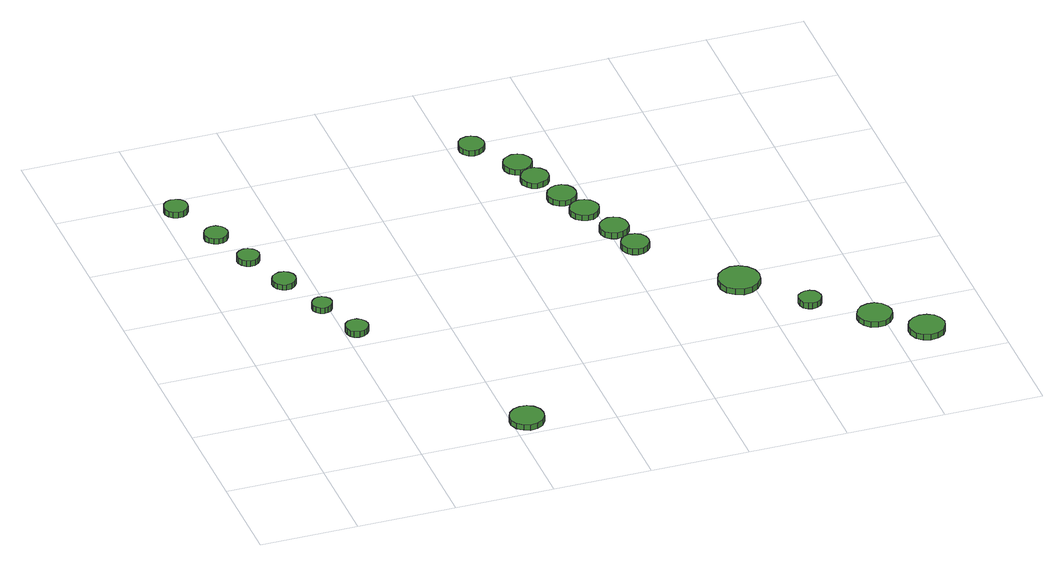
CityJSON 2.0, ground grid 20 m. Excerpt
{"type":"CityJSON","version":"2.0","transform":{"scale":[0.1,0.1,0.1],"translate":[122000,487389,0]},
"CityObjects":{
"tree1":{"type":"SolitaryVegetationObject","attributes":{"function":"something"},"geometry":[{"type":"MultiSurface","lod":"1","boundaries":[[[0,1,2,3,4,5,6,7,8,9,10,11,12,13,14]],[[15,16,17,18,19,20,21,22,23,24,25,26,27,28,29]],[[0,29,28,1]],[[1,28,27,2]],[[2,27,26,3]],[[3,26,25,4]],[[4,25,24,5]],[[5,24,23,6]],[[6,23,22,7]],[[7,22,21,8]],[[8,21,20,9]],[[9,20,19,10]],[[10,19,18,11]],[[11,18,17,12]],[[12,17,16,13]],[[13,16,15,14]],[[14,15,29,0]]]}]},
"tree2":{"type":"SolitaryVegetationObject","attributes":{"function":"something"},"geometry":[{"type":"MultiSurface","lod":"1","boundaries":[[[30,31,32,33,34,35,36,37,38,39,40,41,42,43,44]],[[45,46,47,48,49,50,51,52,53,54,55,56,57,58,59]],[[30,59,58,31]],[[31,58,57,32]],[[32,57,56,33]],[[33,56,55,34]],[[34,55,54,35]],[[35,54,53,36]],[[36,53,52,37]],[[37,52,51,38]],[[38,51,50,39]],[[39,50,49,40]],[[40,49,48,41]],[[41,48,47,42]],[[42,47,46,43]],[[43,46,45,44]],[[44,45,59,30]]]}]},
"tree3":{"type":"SolitaryVegetationObject","attributes":{"function":"something"},"geometry":[{"type":"MultiSurface","lod":"1","boundaries":[[[60,61,62,63,64,65,66,67,68,69,70,71,72,73,74]],[[75,76,77,78,79,80,81,82,83,84,85,86,87,88,89]],[[60,89,88,61]],[[61,88,87,62]],[[62,87,86,63]],[[63,86,85,64]],[[64,85,84,65]],[[65,84,83,66]],[[66,83,82,67]],[[67,82,81,68]],[[68,81,80,69]],[[69,80,79,70]],[[70,79,78,71]],[[71,78,77,72]],[[72,77,76,73]],[[73,76,75,74]],[[74,75,89,60]]]}]},
"tree4":{"type":"SolitaryVegetationObject","attributes":{"function":"something"},"geometry":[{"type":"MultiSurface","lod":"1","boundaries":[[[90,91,92,93,94,95,96,97,98,99,100,101,102,103,104]],[[105,106,107,108,109,110,111,112,113,114,115,116,117,118,119]],[[90,119,118,91]],[[91,118,117,92]],[[92,117,116,93]],[[93,116,115,94]],[[94,115,114,95]],[[95,114,113,96]],[[96,113,112,97]],[[97,112,111,98]],[[98,111,110,99]],[[99,110,109,100]],[[100,109,108,101]],[[101,108,107,102]],[[102,107,106,103]],[[103,106,105,104]],[[104,105,119,90]]]}]},
"tree5":{"type":"SolitaryVegetationObject","attributes":{"function":"something"},"geometry":[{"type":"MultiSurface","lod":"1","boundaries":[[[120,121,122,123,124,125,126,127,128,129,130,131,132,133,134]],[[135,136,137,138,139,140,141,142,143,144,145,146,147,148,149]],[[120,149,148,121]],[[121,148,147,122]],[[122,147,146,123]],[[123,146,145,124]],[[124,145,144,125]],[[125,144,143,126]],[[126,143,142,127]],[[127,142,141,128]],[[128,141,140,129]],[[129,140,139,130]],[[130,139,138,131]],[[131,138,137,132]],[[132,137,136,133]],[[133,136,135,134]],[[134,135,149,120]]]}]},
"tree6":{"type":"SolitaryVegetationObject","attributes":{"function":"something"},"geometry":[{"type":"MultiSurface","lod":"1","boundaries":[[[150,151,152,153,154,155,156,157,158,159,160,161,162,163,164]],[[165,166,167,168,169,170,171,172,173,174,175,176,177,178,179]],[[150,179,178,151]],[[151,178,177,152]],[[152,177,176,153]],[[153,176,175,154]],[[154,175,174,155]],[[155,174,173,156]],[[156,173,172,157]],[[157,172,171,158]],[[158,171,170,159]],[[159,170,169,160]],[[160,169,168,161]],[[161,168,167,162]],[[162,167,166,163]],[[163,166,165,164]],[[164,165,179,150]]]}]},
"tree7":{"type":"SolitaryVegetationObject","attributes":{"function":"something"},"geometry":[{"type":"MultiSurface","lod":"1","boundaries":[[[180,181,182,183,184,185,186,187,188,189,190,191,192,193,194]],[[195,196,197,198,199,200,201,202,203,204,205,206,207,208,209]],[[180,209,208,181]],[[181,208,207,182]],[[182,207,206,183]],[[183,206,205,184]],[[184,205,204,185]],[[185,204,203,186]],[[186,203,202,187]],[[187,202,201,188]],[[188,201,200,189]],[[189,200,199,190]],[[190,199,198,191]],[[191,198,197,192]],[[192,197,196,193]],[[193,196,195,194]],[[194,195,209,180]]]}]},
"tree8":{"type":"SolitaryVegetationObject","attributes":{"function":"something"},"geometry":[{"type":"MultiSurface","lod":"1","boundaries":[[[210,211,212,213,214,215,216,217,218,219,220,221,222,223,224]],[[225,226,227,228,229,230,231,232,233,234,235,236,237,238,239]],[[210,239,238,211]],[[211,238,237,212]],[[212,237,236,213]],[[213,236,235,214]],[[214,235,234,215]],[[215,234,233,216]],[[216,233,232,217]],[[217,232,231,218]],[[218,231,230,219]],[[219,230,229,220]],[[220,229,228,221]],[[221,228,227,222]],[[222,227,226,223]],[[223,226,225,224]],[[224,225,239,210]]]}]},
"tree9":{"type":"SolitaryVegetationObject","attributes":{"function":"something"},"geometry":[{"type":"MultiSurface","lod":"1","boundaries":[[[240,241,242,243,244,245,246,247,248,249,250,251,252,253,254]],[[255,256,257,258,259,260,261,262,263,264,265,266,267,268,269]],[[240,269,268,241]],[[241,268,267,242]],[[242,267,266,243]],[[243,266,265,244]],[[244,265,264,245]],[[245,264,263,246]],[[246,263,262,247]],[[247,262,261,248]],[[248,261,260,249]],[[249,260,259,250]],[[250,259,258,251]],[[251,258,257,252]],[[252,257,256,253]],[[253,256,255,254]],[[254,255,269,240]]]}]},
"tree10":{"type":"SolitaryVegetationObject","attributes":{"function":"something"},"geometry":[{"type":"MultiSurface","lod":"1","boundaries":[[[270,271,272,273,274,275,276,277,278,279,280,281,282,283,284]],[[285,286,287,288,289,290,291,292,293,294,295,296,297,298,299]],[[270,299,298,271]],[[271,298,297,272]],[[272,297,296,273]],[[273,296,295,274]],[[274,295,294,275]],[[275,294,293,276]],[[276,293,292,277]],[[277,292,291,278]],[[278,291,290,279]],[[279,290,289,280]],[[280,289,288,281]],[[281,288,287,282]],[[282,287,286,283]],[[283,286,285,284]],[[284,285,299,270]]]}]},
"tree11":{"type":"SolitaryVegetationObject","attributes":{"function":"something"},"geometry":[{"type":"MultiSurface","lod":"1","boundaries":[[[300,301,302,303,304,305,306,307,308,309,310,311,312,313,314]],[[315,316,317,318,319,320,321,322,323,324,325,326,327,328,329]],[[300,329,328,301]],[[301,328,327,302]],[[302,327,326,303]],[[303,326,325,304]],[[304,325,324,305]],[[305,324,323,306]],[[306,323,322,307]],[[307,322,321,308]],[[308,321,320,309]],[[309,320,319,310]],[[310,319,318,311]],[[311,318,317,312]],[[312,317,316,313]],[[313,316,315,314]],[[314,315,329,300]]]}]},
"tree12":{"type":"SolitaryVegetationObject","attributes":{"function":"something"},"geometry":[{"type":"MultiSurface","lod":"1","boundaries":[[[330,331,332,333,334,335,336,337,338,339,340,341,342,343,344]],[[345,346,347,348,349,350,351,352,353,354,355,356,357,358,359]],[[330,359,358,331]],[[331,358,357,332]],[[332,357,356,333]],[[333,356,355,334]],[[334,355,354,335]],[[335,354,353,336]],[[336,353,352,337]],[[337,352,351,338]],[[338,351,350,339]],[[339,350,349,340]],[[340,349,348,341]],[[341,348,347,342]],[[342,347,346,343]],[[343,346,345,344]],[[344,345,359,330]]]}]},
"tree13":{"type":"SolitaryVegetationObject","attributes":{"function":"something"},"geometry":[{"type":"MultiSurface","lod":"1","boundaries":[[[360,361,362,363,364,365,366,367,368,369,370,371,372,373,374]],[[375,376,377,378,379,380,381,382,383,384,385,386,387,388,389]],[[360,389,388,361]],[[361,388,387,362]],[[362,387,386,363]],[[363,386,385,364]],[[364,385,384,365]],[[365,384,383,366]],[[366,383,382,367]],[[367,382,381,368]],[[368,381,380,369]],[[369,380,379,370]],[[370,379,378,371]],[[371,378,377,372]],[[372,377,376,373]],[[373,376,375,374]],[[374,375,389,360]]]}]},
"tree14":{"type":"SolitaryVegetationObject","attributes":{"function":"something"},"geometry":[{"type":"MultiSurface","lod":"1","boundaries":[[[390,391,392,393,394,395,396,397,398,399,400,401,402,403,404]],[[405,406,407,408,409,410,411,412,413,414,415,416,417,418,419]],[[390,419,418,391]],[[391,418,417,392]],[[392,417,416,393]],[[393,416,415,394]],[[394,415,414,395]],[[395,414,413,396]],[[396,413,412,397]],[[397,412,411,398]],[[398,411,410,399]],[[399,410,409,400]],[[400,409,408,401]],[[401,408,407,402]],[[402,407,406,403]],[[403,406,405,404]],[[404,405,419,390]]]}]},
"tree15":{"type":"SolitaryVegetationObject","attributes":{"function":"something"},"geometry":[{"type":"MultiSurface","lod":"1","boundaries":[[[420,421,422,423,424,425,426,427,428,429,430,431,432,433,434]],[[435,436,437,438,439,440,441,442,443,444,445,446,447,448,449]],[[420,449,448,421]],[[421,448,447,422]],[[422,447,446,423]],[[423,446,445,424]],[[424,445,444,425]],[[425,444,443,426]],[[426,443,442,427]],[[427,442,441,428]],[[428,441,440,429]],[[429,440,439,430]],[[430,439,438,431]],[[431,438,437,432]],[[432,437,436,433]],[[433,436,435,434]],[[434,435,449,420]]]}]},
"tree16":{"type":"SolitaryVegetationObject","attributes":{"function":"something"},"geometry":[{"type":"MultiSurface","lod":"1","boundaries":[[[450,451,452,453,454,455,456,457,458,459,460,461,462,463,464]],[[465,466,467,468,469,470,471,472,473,474,475,476,477,478,479]],[[450,479,478,451]],[[451,478,477,452]],[[452,477,476,453]],[[453,476,475,454]],[[454,475,474,455]],[[455,474,473,456]],[[456,473,472,457]],[[457,472,471,458]],[[458,471,470,459]],[[459,470,469,460]],[[460,469,468,461]],[[461,468,467,462]],[[462,467,466,463]],[[463,466,465,464]],[[464,465,479,450]]]}]},
"tree17":{"type":"SolitaryVegetationObject","attributes":{"function":"something"},"geometry":[{"type":"MultiSurface","lod":"1","boundaries":[[[480,481,482,483,484,485,486,487,488,489,490,491,492,493,494]],[[495,496,497,498,499,500,501,502,503,504,505,506,507,508,509]],[[480,509,508,481]],[[481,508,507,482]],[[482,507,506,483]],[[483,506,505,484]],[[484,505,504,485]],[[485,504,503,486]],[[486,503,502,487]],[[487,502,501,488]],[[488,501,500,489]],[[489,500,499,490]],[[490,499,498,491]],[[491,498,497,492]],[[492,497,496,493]],[[493,496,495,494]],[[494,495,509,480]]]}]},
"tree18":{"type":"SolitaryVegetationObject","attributes":{"function":"something"},"geometry":[{"type":"MultiSurface","lod":"1","boundaries":[[[510,511,512,513,514,515,516,517,518,519,520,521,522,523,524]],[[525,526,527,528,529,530,531,532,533,534,535,536,537,538,539]],[[510,539,538,511]],[[511,538,537,512]],[[512,537,536,513]],[[513,536,535,514]],[[514,535,534,515]],[[515,534,533,516]],[[516,533,532,517]],[[517,532,531,518]],[[518,531,530,519]],[[519,530,529,520]],[[520,529,528,521]],[[521,528,527,522]],[[522,527,526,523]],[[523,526,525,524]],[[524,525,539,510]]]}]}
},
"vertices":[
[57,963,15],[55,973,15],[49,981,15],[40,985,15],[30,986,15],[21,983,15],[14,977,15],[10,968,15],[10,958,15],[14,949,15],[21,942,15],[30,939,15],[40,940,15],[49,945,15],[55,953,15],[55,953,2],[49,945,2],[40,940,2],[30,939,2],[21,942,2],[14,949,2],[10,958,2],[10,968,2],[14,977,2],[21,983,2],[30,986,2],[40,985,2],[49,981,2],[55,973,2],[57,963,2],
[100,851,13],[98,861,13],[92,869,13],[84,874,13],[74,875,13],[65,872,13],[57,865,13],[53,856,13],[53,846,13],[57,838,13],[65,831,13],[74,828,13],[84,829,13],[92,834,13],[98,842,13],[98,842,1],[92,834,1],[84,829,1],[74,828,1],[65,831,1],[57,838,1],[53,846,1],[53,856,1],[57,865,1],[65,872,1],[74,875,1],[84,874,1],[92,869,1],[98,861,1],[100,851,1],
[132,757,13],[130,766,13],[124,773,13],[116,778,13],[107,779,13],[98,776,13],[91,770,13],[87,761,13],[87,752,13],[91,743,13],[98,737,13],[107,734,13],[116,735,13],[124,740,13],[130,747,13],[130,747,0],[124,740,0],[116,735,0],[107,734,0],[98,737,0],[91,743,0],[87,752,0],[87,761,0],[91,770,0],[98,776,0],[107,779,0],[116,778,0],[124,773,0],[130,766,0],[132,757,0],
[171,655,13],[169,665,13],[163,673,13],[155,678,13],[145,679,13],[136,676,13],[128,669,13],[124,660,13],[124,650,13],[128,641,13],[136,635,13],[145,632,13],[155,633,13],[163,638,13],[169,645,13],[169,645,1],[163,638,1],[155,633,1],[145,632,1],[136,635,1],[128,641,1],[124,650,1],[124,660,1],[128,669,1],[136,676,1],[145,679,1],[155,678,1],[163,673,1],[169,665,1],[171,655,1],
[209,551,13],[207,560,13],[202,566,13],[195,571,13],[187,571,13],[179,569,13],[173,563,13],[169,556,13],[169,547,13],[173,539,13],[179,534,13],[187,531,13],[195,532,13],[202,536,13],[207,543,13],[207,543,0],[202,536,0],[195,532,0],[187,531,0],[179,534,0],[173,539,0],[169,547,0],[169,556,0],[173,563,0],[179,569,0],[187,571,0],[195,571,0],[202,566,0],[207,560,0],[209,551,0],
[248,451,14],[246,460,14],[240,468,14],[232,473,14],[223,474,14],[213,471,14],[206,464,14],[203,456,14],[203,446,14],[206,437,14],[213,431,14],[223,428,14],[232,429,14],[240,434,14],[246,442,14],[246,442,1],[240,434,1],[232,429,1],[223,428,1],[213,431,1],[206,437,1],[203,446,1],[203,456,1],[206,464,1],[213,471,1],[223,474,1],[232,473,1],[240,468,1],[246,460,1],[248,451,1],
[462,37,18],[460,51,18],[451,63,18],[439,70,18],[424,71,18],[411,67,18],[400,57,18],[394,44,18],[394,30,18],[400,16,18],[411,7,18],[424,2,18],[439,4,18],[451,11,18],[460,23,18],[460,23,6],[451,11,6],[439,4,6],[424,2,6],[411,7,6],[400,16,6],[394,30,6],[394,44,6],[400,57,6],[411,67,6],[424,71,6],[439,70,6],[451,63,6],[460,51,6],[462,37,6],
[669,980,17],[667,991,17],[661,999,17],[651,1005,17],[641,1006,17],[630,1003,17],[622,995,17],[618,985,17],[618,975,17],[622,965,17],[630,957,17],[641,954,17],[651,955,17],[661,961,17],[667,969,17],[667,969,5],[661,961,5],[651,955,5],[641,954,5],[630,957,5],[622,965,5],[618,975,5],[618,985,5],[622,995,5],[630,1003,5],[641,1006,5],[651,1005,5],[661,999,5],[667,991,5],[669,980,5],
[751,837,14],[749,848,14],[742,858,14],[732,864,14],[720,865,14],[709,861,14],[701,853,14],[696,843,14],[696,831,14],[701,821,14],[709,813,14],[720,809,14],[732,811,14],[742,816,14],[749,826,14],[749,826,2],[742,816,2],[732,811,2],[720,809,2],[709,813,2],[701,821,2],[696,831,2],[696,843,2],[701,853,2],[709,861,2],[720,865,2],[732,864,2],[742,858,2],[749,848,2],[751,837,2],
[736,892,15],[733,903,15],[726,913,15],[716,919,15],[704,920,15],[693,916,15],[684,909,15],[679,898,15],[679,886,15],[684,875,15],[693,867,15],[704,863,15],[716,864,15],[726,870,15],[733,880,15],[733,880,3],[726,870,3],[716,864,3],[704,863,3],[693,867,3],[684,875,3],[679,886,3],[679,898,3],[684,909,3],[693,916,3],[704,920,3],[716,919,3],[726,913,3],[733,903,3],[736,892,3],
[781,762,14],[779,774,14],[772,784,14],[761,790,14],[749,791,14],[738,787,14],[729,779,14],[724,768,14],[724,756,14],[729,745,14],[738,737,14],[749,733,14],[761,735,14],[772,741,14],[779,750,14],[779,750,2],[772,741,2],[761,735,2],[749,733,2],[738,737,2],[729,745,2],[724,756,2],[724,768,2],[729,779,2],[738,787,2],[749,791,2],[761,790,2],[772,784,2],[779,774,2],[781,762,2],
[806,699,14],[803,711,14],[796,720,14],[786,726,14],[774,728,14],[762,724,14],[753,716,14],[748,705,14],[748,693,14],[753,682,14],[762,674,14],[774,670,14],[786,671,14],[796,677,14],[803,687,14],[803,687,2],[796,677,2],[786,671,2],[774,670,2],[762,674,2],[753,682,2],[748,693,2],[748,705,2],[753,716,2],[762,724,2],[774,728,2],[786,726,2],[796,720,2],[803,711,2],[806,699,2],
[854,545,20],[852,556,20],[845,566,20],[835,571,20],[823,573,20],[812,569,20],[804,561,20],[799,551,20],[799,539,20],[804,528,20],[812,521,20],[823,517,20],[835,518,20],[845,524,20],[852,533,20],[852,533,7],[845,524,7],[835,518,7],[823,517,7],[812,521,7],[804,528,7],[799,539,7],[799,551,7],[804,561,7],[812,569,7],[823,573,7],[835,571,7],[845,566,7],[852,556,7],[854,545,7],
[837,617,17],[835,629,17],[828,639,17],[817,645,17],[805,646,17],[794,642,17],[785,634,17],[780,623,17],[780,611,17],[785,600,17],[794,592,17],[805,588,17],[817,590,17],[828,596,17],[835,605,17],[835,605,4],[828,596,4],[817,590,4],[805,588,4],[794,592,4],[785,600,4],[780,611,4],[780,623,4],[785,634,4],[794,642,4],[805,646,4],[817,645,4],[828,639,4],[835,629,4],[837,617,4],
[1015,357,21],[1012,374,21],[1001,388,21],[986,397,21],[969,399,21],[953,393,21],[940,382,21],[933,366,21],[933,348,21],[940,332,21],[953,321,21],[969,315,21],[986,317,21],[1001,326,21],[1012,340,21],[1012,340,8],[1001,326,8],[986,317,8],[969,315,8],[953,321,8],[940,332,8],[933,348,8],[933,366,8],[940,382,8],[953,393,8],[969,399,8],[986,397,8],[1001,388,8],[1012,374,8],[1015,357,8],
[1106,255,16],[1104,264,16],[1099,272,16],[1090,277,16],[1081,278,16],[1072,275,16],[1064,269,16],[1061,260,16],[1061,250,16],[1064,241,16],[1072,235,16],[1081,232,16],[1090,233,16],[1099,238,16],[1104,246,16],[1104,246,3],[1099,238,3],[1090,233,3],[1081,232,3],[1072,235,3],[1064,241,3],[1061,250,3],[1061,260,3],[1064,269,3],[1072,275,3],[1081,278,3],[1090,277,3],[1099,272,3],[1104,264,3],[1106,255,3],
[1218,163,15],[1215,177,15],[1206,189,15],[1194,196,15],[1180,197,15],[1166,193,15],[1155,183,15],[1149,170,15],[1149,156,15],[1155,143,15],[1166,133,15],[1180,129,15],[1194,130,15],[1206,137,15],[1215,149,15],[1215,149,3],[1206,137,3],[1194,130,3],[1180,129,3],[1166,133,3],[1155,143,3],[1149,156,3],[1149,170,3],[1155,183,3],[1166,193,3],[1180,197,3],[1194,196,3],[1206,189,3],[1215,177,3],[1218,163,3],
[1301,90,15],[1297,105,15],[1289,117,15],[1276,124,15],[1261,126,15],[1246,121,15],[1235,111,15],[1229,98,15],[1229,83,15],[1235,69,15],[1246,59,15],[1261,54,15],[1276,56,15],[1289,63,15],[1297,76,15],[1297,76,2],[1289,63,2],[1276,56,2],[1261,54,2],[1246,59,2],[1235,69,2],[1229,83,2],[1229,98,2],[1235,111,2],[1246,121,2],[1261,126,2],[1276,124,2],[1289,117,2],[1297,105,2],[1301,90,2]
]}
